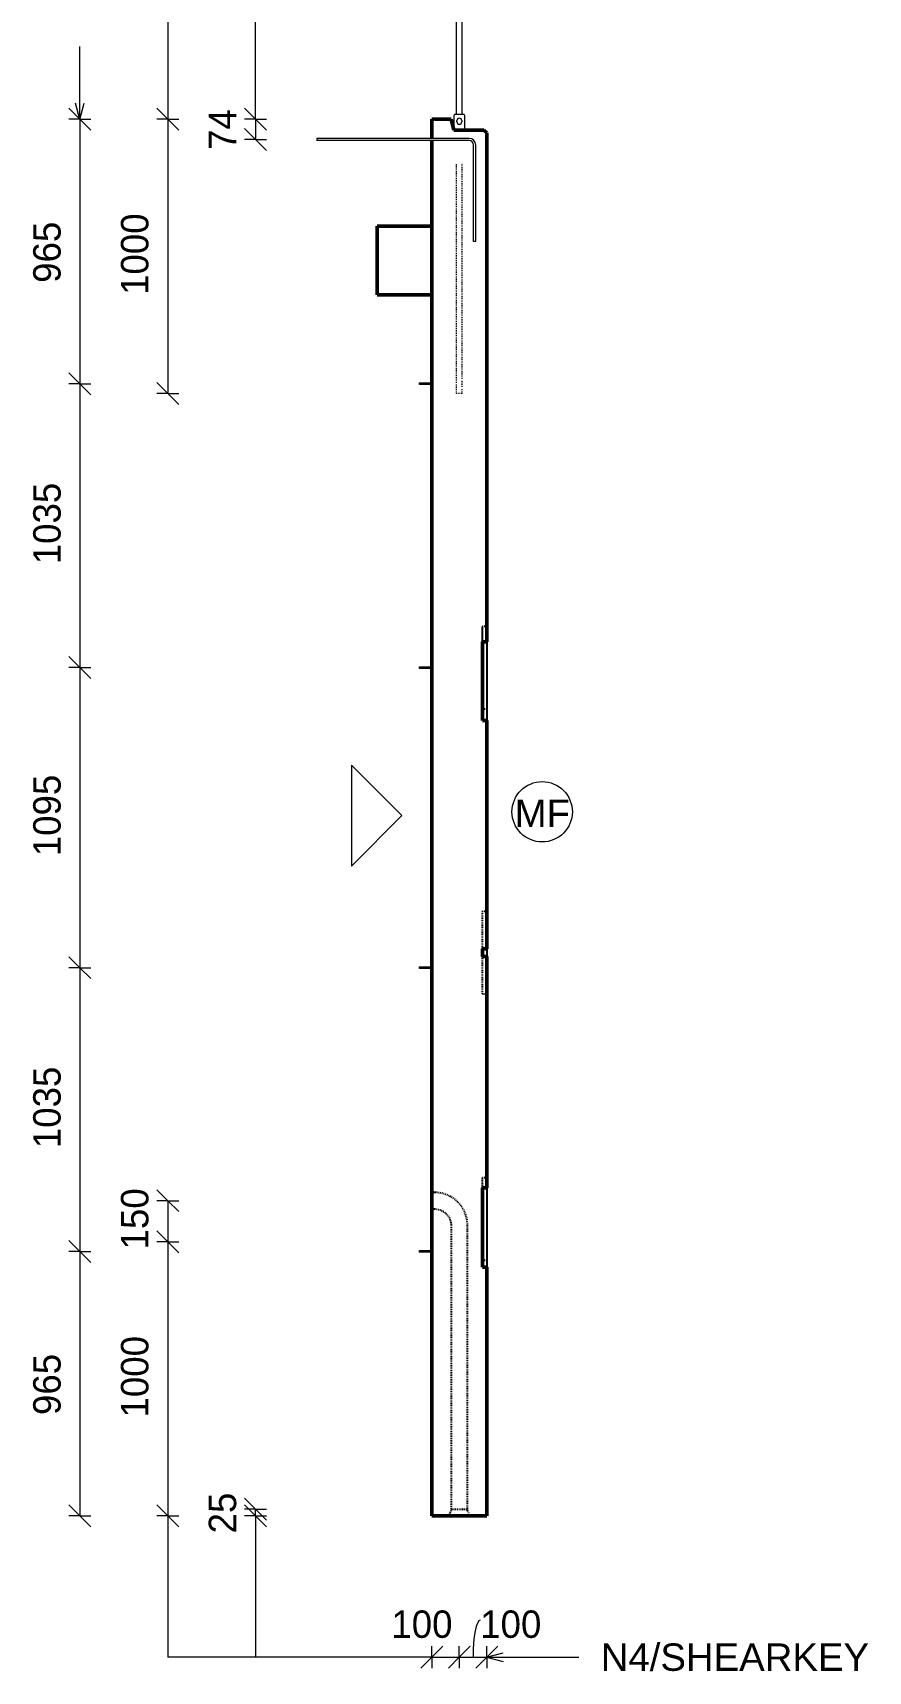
# Model space of a CAD drawing. Header units: millimetres. Extents: x -20451 to -7277, y -2190 to 7347.
# Drawn here: x -10322 to -7277, y -1961 to 4016 of the extents above; entities that cross this region are included whole.
import ezdxf

# ---------------------------------------------------------------- set-up
doc = ezdxf.new("R2010")
doc.units = ezdxf.units.MM
doc.linetypes.add('Dash', pattern=[6.36, 3.18, -3.18])
for name, color, linetype, lineweight in [('A-ANNO-DIMS', 211, 'Continuous', 9), ('A-ANNO-DIMS-40', 211, 'Continuous', 9), ('A-DETL-THIN', 151, 'Continuous', 18), ('A-GENM', 13, 'Continuous', 18), ('A-WALL', 113, 'Continuous', 25), ('A-WALL-HDLN', 110, 'Dash', 25), ('G-ANNO-TEXT', 231, 'Continuous', 9), ('S-BEAM', 12, 'Continuous', 18), ('S-RBAR', 171, 'Continuous', 18)]:
    doc.layers.add(name, color=color, linetype=linetype, lineweight=lineweight)
doc.styles.add('Arial_1', font='arial.ttf', dxfattribs={"height": 100})
doc.styles.add('Nirmala UI Semilight', font='NirmalaS.ttf', dxfattribs={"height": 100})
doc.dimstyles.new('Arrow_Filled_-_2_5_NI_UI', dxfattribs={"dimscale": 304.8, "dimtxt": 104.736395, "dimasz": 0.262467, "dimexe": 0.131234, "dimexo": 0.0625, "dimgap": 0.131234, "dimtad": 1, "dimdec": 0, "dimzin": 0, "dimdsep": 46, "dimtxsty": 'Nirmala UI Semilight', "dimblk1": 'OBLIQUE', "dimblk2": 'OBLIQUE', "dimsah": 1, "dimcen": 0.09, "dimazin": 0, "dimtfac": 1, "dimtdec": 4, "dimtix": 1, "dimtmove": 0, "dimatfit": 3, "dimfxl": 0.131234, "dimfxlon": 1, "dimtvp": 1, "dimtolj": 1, "dimtzin": 0, "dimarcsym": 2})
doc.dimstyles.new('Arrow_Filled_-_2_5_NI_UI_1', dxfattribs={"dimscale": 304.8, "dimtxt": 104.736395, "dimasz": 0.262467, "dimexe": 0.131234, "dimexo": 0.0625, "dimgap": 0.131234, "dimtad": 1, "dimdec": 0, "dimzin": 0, "dimdsep": 46, "dimtxsty": 'Nirmala UI Semilight', "dimblk1": 'OBLIQUE', "dimblk2": 'OBLIQUE', "dimsah": 1, "dimcen": 0.09, "dimazin": 0, "dimtfac": 1, "dimtdec": 4, "dimtix": 1, "dimtmove": 2, "dimatfit": 3, "dimfxl": 0.131234, "dimfxlon": 1, "dimtvp": 1, "dimtolj": 1, "dimtzin": 0, "dimarcsym": 2})
doc.dimstyles.new('Arrow_Filled_-_2_5_NI_UI_2', dxfattribs={"dimscale": 304.8, "dimtxt": 104.736395, "dimasz": 0.262467, "dimexe": 0.131234, "dimexo": 0.0625, "dimgap": 0.131234, "dimtad": 1, "dimdec": 0, "dimzin": 0, "dimdsep": 46, "dimtxsty": 'Nirmala UI Semilight', "dimblk1": 'OBLIQUE', "dimblk2": 'OBLIQUE', "dimsah": 1, "dimcen": 0.09, "dimazin": 0, "dimtfac": 1, "dimtdec": 4, "dimtix": 1, "dimtmove": 1, "dimatfit": 3, "dimfxl": 0.131234, "dimfxlon": 1, "dimtvp": 1, "dimtolj": 1, "dimtzin": 0, "dimarcsym": 2})

# ---------------------------------------------------------------- blocks, each defined once
blk = doc.blocks.new('M_Rectangular Corbel - M_Rectangular Corbel-1562977-Elevation Right')
at = {"layer": 'S-BEAM', "lineweight": 50}
for p, q in [((12913.8, 3310), (12713.8, 3310)), ((12713.8, 3310), (12713.8, 3060)), ((12913.8, 3060), (12913.8, 3310)), ((12713.8, 3060), (12913.8, 3060))]:
    blk.add_line(p, q, dxfattribs=at)
blk = doc.blocks.new('RR spread anchor face based - RR-SA-1_4-160-1726851-Elevation Right')
at = {"layer": 'A-GENM'}
for p, q in [((12868.8, 608), (12873.8, 608)), ((12868.8, 602), (12868.8, 608)), ((12873.8, 602), (12868.8, 602)), ((12873.8, 608), (12913.8, 608)), ((12873.8, 608), (12873.8, 602)), ((12913.8, 602), (12873.8, 602))]:
    blk.add_line(p, q, dxfattribs=at)
blk = doc.blocks.new('RR spread anchor face based - RR-SA-4_0-180-1726831-Elevation Right')
at = {"layer": 'A-GENM'}
for p, q in [((12996.3, 3717.2), (12993.8, 3712.2)), ((12993.8, 3712.2), (12993.8, 3661.2)), ((13031.3, 3717.2), (12996.3, 3717.2)), ((13033.8, 3712.2), (13031.3, 3717.2)), ((13033.8, 3660.5), (13033.8, 3712.2)), ((13004.8, 3690.9), (13004.8, 3694.9)), ((13022.8, 3694.9), (13022.8, 3690.9))]:
    blk.add_line(p, q, dxfattribs=at)
for centre, start, end in [((13013.8, 3694.9), 0, 180), ((13013.8, 3690.9), 180, 0)]:
    blk.add_arc(centre, 9, start, end, dxfattribs=at)
blk = doc.blocks.new('DIMBLOCK96-Elevation Right')
at = {"layer": 'A-ANNO-DIMS-40'}
for p, q in [((-9830.2, -245), (-9870.2, -205)), ((-9830.2, -245), (-9870.2, -245)), ((-9830.2, -245), (-9830.2, -395)), ((-9830.2, -245), (-9790.2, -285)), ((-9830.2, -245), (-9790.2, -245)), ((-9830.2, -395), (-9870.2, -355)), ((-9830.2, -395), (-9870.2, -395)), ((-9830.2, -395), (-9790.2, -435)), ((-9830.2, -395), (-9790.2, -395))]:
    blk.add_line(p, q, dxfattribs=at)
at = {"layer": 'A-ANNO-DIMS-40', "color": 0, "insert": (-10000.7, -422.8), "char_height": 100, "width": 246.797, "attachment_point": 1, "rotation": 90, "line_spacing_factor": 1.142579, "style": 'Nirmala UI Semilight'}
blk.add_mtext('150', dxfattribs=at)
blk = doc.blocks.new('_Oblique')
at = {"color": 0, "linetype": 'ByBlock', "lineweight": -2}
blk.add_line((-0.5, -0.5), (0.5, 0.5), dxfattribs=at)
blk = doc.blocks.new('DIMBLOCK97-Elevation Right')
at = {"layer": 'A-ANNO-DIMS-40'}
for p, q in [((-9830.2, -395), (-9870.2, -355)), ((-9830.2, -395), (-9870.2, -395)), ((-9830.2, -395), (-9830.2, -1395)), ((-9830.2, -395), (-9790.2, -435)), ((-9830.2, -395), (-9790.2, -395)), ((-9830.2, -1395), (-9870.2, -1355)), ((-9830.2, -1395), (-9870.2, -1395)), ((-9830.2, -1395), (-9790.2, -1435)), ((-9830.2, -1395), (-9790.2, -1395))]:
    blk.add_line(p, q, dxfattribs=at)
at = {"layer": 'A-ANNO-DIMS-40', "color": 0, "insert": (-10000.7, -1035.9), "char_height": 100, "width": 338.203, "attachment_point": 1, "rotation": 90, "line_spacing_factor": 1.142579, "style": 'Nirmala UI Semilight'}
blk.add_mtext('1000', dxfattribs=at)
blk = doc.blocks.new('DIMBLOCK98-Elevation Right')
at = {"layer": 'A-ANNO-DIMS-40'}
for p, q in [((-9510.2, -1370), (-9550.2, -1330)), ((-9510.2, -1395), (-9550.2, -1355)), ((-9510.2, -1370), (-9550.2, -1370)), ((-9510.2, -1395), (-9510.2, -1370)), ((-9510.2, -1370), (-9470.2, -1410)), ((-9510.2, -1370), (-9470.2, -1370)), ((-9510.2, -1395), (-9550.2, -1395)), ((-9510.2, -1395), (-9470.2, -1435)), ((-9510.2, -1395), (-9470.2, -1395))]:
    blk.add_line(p, q, dxfattribs=at)
at = {"layer": 'A-ANNO-DIMS-40', "color": 0, "insert": (-9680.7, -1458.7), "char_height": 100, "width": 182.813, "attachment_point": 1, "rotation": 90, "line_spacing_factor": 1.142579, "style": 'Nirmala UI Semilight'}
blk.add_mtext('25', dxfattribs=at)
blk = doc.blocks.new('DIMBLOCK99-Elevation Right')
at = {"layer": 'A-ANNO-DIMS-40'}
for p, q in [((-8867.2, -1910.2), (-8907.2, -1950.2)), ((-8867.2, -1910.2), (-8827.2, -1870.2)), ((-8867.2, -1910.2), (-8867.2, -1870.2)), ((-8867.2, -1910.2), (-8767.2, -1910.2)), ((-8867.2, -1910.2), (-8867.2, -1950.2)), ((-8767.2, -1910.2), (-8807.2, -1950.2)), ((-8767.2, -1910.2), (-8727.2, -1870.2)), ((-8767.2, -1910.2), (-8767.2, -1870.2)), ((-8767.2, -1910.2), (-8767.2, -1950.2))]:
    blk.add_line(p, q, dxfattribs=at)
at = {"layer": 'A-ANNO-DIMS-40', "color": 0, "insert": (-9015.1, -1739.7), "char_height": 100, "width": 246.797, "attachment_point": 1, "line_spacing_factor": 1.142579, "style": 'Nirmala UI Semilight'}
blk.add_mtext('100', dxfattribs=at)
blk = doc.blocks.new('DIMBLOCK100-Elevation Right')
at = {"layer": 'A-ANNO-DIMS-40'}
for p, q in [((-8767.2, -1910.2), (-8807.2, -1950.2)), ((-8767.2, -1910.2), (-8727.2, -1870.2)), ((-8767.2, -1910.2), (-8767.2, -1870.2)), ((-8767.2, -1910.2), (-8667.2, -1910.2)), ((-8767.2, -1910.2), (-8767.2, -1950.2)), ((-8667.2, -1910.2), (-8707.2, -1950.2)), ((-8667.2, -1910.2), (-8627.2, -1870.2)), ((-8667.2, -1910.2), (-8667.2, -1870.2)), ((-8667.2, -1910.2), (-8667.2, -1950.2))]:
    blk.add_line(p, q, dxfattribs=at)
blk.add_ellipse((-8691.2, -1910.2), major_axis=(0, 135.2), ratio=0.192658, start_param=0, end_param=1.570796, dxfattribs=at)
at = {"layer": 'A-ANNO-DIMS-40', "color": 0, "insert": (-8691.2, -1739.7), "char_height": 100, "width": 246.797, "attachment_point": 1, "line_spacing_factor": 1.142579, "style": 'Nirmala UI Semilight'}
blk.add_mtext('100', dxfattribs=at)
blk = doc.blocks.new('DIMBLOCK101-Elevation Right')
at = {"layer": 'A-ANNO-DIMS-40'}
for p, q in [((-10150.2, 3700), (-10190.2, 3740)), ((-10150.2, 3700), (-10190.2, 3700)), ((-10150.2, 3700), (-10150.2, 2735)), ((-10150.2, 3700), (-10110.2, 3660)), ((-10150.2, 3700), (-10110.2, 3700)), ((-10150.2, 2735), (-10190.2, 2775)), ((-10150.2, 2735), (-10190.2, 2735)), ((-10150.2, 2735), (-10110.2, 2695)), ((-10150.2, 2735), (-10110.2, 2735))]:
    blk.add_line(p, q, dxfattribs=at)
at = {"layer": 'A-ANNO-DIMS-40', "color": 0, "insert": (-10320.7, 3103.2), "char_height": 100, "width": 274.219, "attachment_point": 1, "rotation": 90, "line_spacing_factor": 1.142579, "style": 'Nirmala UI Semilight'}
blk.add_mtext('965', dxfattribs=at)
blk = doc.blocks.new('DIMBLOCK102-Elevation Right')
at = {"layer": 'A-ANNO-DIMS-40'}
for p, q in [((-10150.2, 2735), (-10190.2, 2775)), ((-10150.2, 2735), (-10190.2, 2735)), ((-10150.2, 2735), (-10150.2, 1700)), ((-10150.2, 2735), (-10110.2, 2695)), ((-10150.2, 2735), (-10110.2, 2735)), ((-10150.2, 1700), (-10190.2, 1740)), ((-10150.2, 1700), (-10190.2, 1700)), ((-10150.2, 1700), (-10110.2, 1660)), ((-10150.2, 1700), (-10110.2, 1700))]:
    blk.add_line(p, q, dxfattribs=at)
at = {"layer": 'A-ANNO-DIMS-40', "color": 0, "insert": (-10320.7, 2076.6), "char_height": 100, "width": 338.203, "attachment_point": 1, "rotation": 90, "line_spacing_factor": 1.142579, "style": 'Nirmala UI Semilight'}
blk.add_mtext('1035', dxfattribs=at)
blk = doc.blocks.new('DIMBLOCK103-Elevation Right')
at = {"layer": 'A-ANNO-DIMS-40'}
for p, q in [((-10150.2, 1700), (-10190.2, 1740)), ((-10150.2, 1700), (-10190.2, 1700)), ((-10150.2, 1700), (-10150.2, 605)), ((-10150.2, 1700), (-10110.2, 1660)), ((-10150.2, 1700), (-10110.2, 1700)), ((-10150.2, 605), (-10190.2, 645)), ((-10150.2, 605), (-10190.2, 605)), ((-10150.2, 605), (-10110.2, 565)), ((-10150.2, 605), (-10110.2, 605))]:
    blk.add_line(p, q, dxfattribs=at)
at = {"layer": 'A-ANNO-DIMS-40', "color": 0, "insert": (-10320.7, 1011.6), "char_height": 100, "width": 338.203, "attachment_point": 1, "rotation": 90, "line_spacing_factor": 1.142579, "style": 'Nirmala UI Semilight'}
blk.add_mtext('1095', dxfattribs=at)
blk = doc.blocks.new('DIMBLOCK104-Elevation Right')
at = {"layer": 'A-ANNO-DIMS-40'}
for p, q in [((-10150.2, 605), (-10190.2, 645)), ((-10150.2, 605), (-10190.2, 605)), ((-10150.2, 605), (-10150.2, -430)), ((-10150.2, 605), (-10110.2, 565)), ((-10150.2, 605), (-10110.2, 605)), ((-10150.2, -430), (-10190.2, -390)), ((-10150.2, -430), (-10190.2, -430)), ((-10150.2, -430), (-10110.2, -470)), ((-10150.2, -430), (-10110.2, -430))]:
    blk.add_line(p, q, dxfattribs=at)
at = {"layer": 'A-ANNO-DIMS-40', "color": 0, "insert": (-10320.7, -53.4), "char_height": 100, "width": 338.203, "attachment_point": 1, "rotation": 90, "line_spacing_factor": 1.142579, "style": 'Nirmala UI Semilight'}
blk.add_mtext('1035', dxfattribs=at)
blk = doc.blocks.new('DIMBLOCK105-Elevation Right')
at = {"layer": 'A-ANNO-DIMS-40'}
for p, q in [((-10150.2, -430), (-10190.2, -390)), ((-10150.2, -430), (-10190.2, -430)), ((-10150.2, -430), (-10150.2, -1395)), ((-10150.2, -430), (-10110.2, -470)), ((-10150.2, -430), (-10110.2, -430)), ((-10150.2, -1395), (-10190.2, -1355)), ((-10150.2, -1395), (-10190.2, -1395)), ((-10150.2, -1395), (-10110.2, -1435)), ((-10150.2, -1395), (-10110.2, -1395))]:
    blk.add_line(p, q, dxfattribs=at)
at = {"layer": 'A-ANNO-DIMS-40', "color": 0, "insert": (-10320.7, -1026.8), "char_height": 100, "width": 274.219, "attachment_point": 1, "rotation": 90, "line_spacing_factor": 1.142579, "style": 'Nirmala UI Semilight'}
blk.add_mtext('965', dxfattribs=at)
blk = doc.blocks.new('DIMBLOCK108-Elevation Right')
at = {"layer": 'A-ANNO-DIMS-40'}
for p, q in [((-9830.2, 4720), (-9870.2, 4760)), ((-9830.2, 4720), (-9870.2, 4720)), ((-9830.2, 4720), (-9830.2, 3700)), ((-9830.2, 4720), (-9790.2, 4680)), ((-9830.2, 4720), (-9790.2, 4720)), ((-9830.2, 3700), (-9870.2, 3740)), ((-9830.2, 3700), (-9870.2, 3700)), ((-9830.2, 3700), (-9790.2, 3660)), ((-9830.2, 3700), (-9790.2, 3700))]:
    blk.add_line(p, q, dxfattribs=at)
at = {"layer": 'A-ANNO-DIMS-40', "color": 0, "insert": (-10000.7, 4069.1), "char_height": 100, "width": 338.203, "attachment_point": 1, "rotation": 90, "line_spacing_factor": 1.142579, "style": 'Nirmala UI Semilight'}
blk.add_mtext('1020', dxfattribs=at)
blk = doc.blocks.new('DIMBLOCK109-Elevation Right')
at = {"layer": 'A-ANNO-DIMS-40'}
for p, q in [((-9830.2, 3700), (-9870.2, 3740)), ((-9830.2, 3700), (-9870.2, 3700)), ((-9830.2, 3700), (-9830.2, 2700)), ((-9830.2, 3700), (-9790.2, 3660)), ((-9830.2, 3700), (-9790.2, 3700)), ((-9830.2, 2700), (-9870.2, 2740)), ((-9830.2, 2700), (-9870.2, 2700)), ((-9830.2, 2700), (-9790.2, 2660)), ((-9830.2, 2700), (-9790.2, 2700))]:
    blk.add_line(p, q, dxfattribs=at)
at = {"layer": 'A-ANNO-DIMS-40', "color": 0, "insert": (-10000.7, 3059.1), "char_height": 100, "width": 338.203, "attachment_point": 1, "rotation": 90, "line_spacing_factor": 1.142579, "style": 'Nirmala UI Semilight'}
blk.add_mtext('1000', dxfattribs=at)
blk = doc.blocks.new('DIMBLOCK110-Elevation Right')
at = {"layer": 'A-ANNO-DIMS-40'}
for p, q in [((-9510.2, 3700), (-9550.2, 3740)), ((-9510.2, 3700), (-9550.2, 3700)), ((-9510.2, 3626), (-9550.2, 3666)), ((-9510.2, 3700), (-9510.2, 3626)), ((-9510.2, 3700), (-9470.2, 3660)), ((-9510.2, 3700), (-9470.2, 3700)), ((-9510.2, 3626), (-9550.2, 3626)), ((-9510.2, 3626), (-9470.2, 3586)), ((-9510.2, 3626), (-9470.2, 3626))]:
    blk.add_line(p, q, dxfattribs=at)
at = {"layer": 'A-ANNO-DIMS-40', "color": 0, "insert": (-9680.7, 3587.8), "char_height": 100, "width": 180.527, "attachment_point": 1, "rotation": 90, "line_spacing_factor": 1.142579, "style": 'Nirmala UI Semilight'}
blk.add_mtext('74', dxfattribs=at)

msp = doc.modelspace()

# ---------------------------------------------------------------- linework, layer by layer
at = {"layer": 'A-DETL-THIN'}
for p, q in [((-9510.2, 3700), (-9510.2, 5085.2)), ((-9160.5, 1343.4), (-9160.5, 975.7)), ((-8976.6, 1159.6), (-9160.5, 1343.4)), ((-9160.5, 975.7), (-8976.6, 1159.6)), ((-9830.2, -1395), (-9830.2, -1910.2)), ((-9510.2, -1395), (-9510.2, -1910.2)), ((-8867.2, -1910.2), (-9830.2, -1910.2))]:
    msp.add_line(p, q, dxfattribs=at)
msp.add_circle((-8465.2, 1173.7), 110, dxfattribs=at)
at = {"layer": 'A-WALL', "lineweight": 50}
for p, q in [((-8867.2, 3700), (-8867.2, 3630)), ((-8797, 3700), (-8867.2, 3700)), ((-8787.1, 3660.5), (-8797, 3700)), ((-8677.3, 3660.5), (-8787.1, 3660.5)), ((-8667.2, 3650.4), (-8677.3, 3660.5)), ((-8667.2, 1794.2), (-8667.2, 3650.4)), ((-8867.2, 3622), (-8867.2, -1395)), ((-8682.2, 1507.1), (-8682.2, 1794.2)), ((-8682.2, 1794.2), (-8667.2, 1794.2)), ((-8667.2, 1507.1), (-8682.2, 1507.1)), ((-8667.2, 674), (-8667.2, 1507.1)), ((-8682.2, 646), (-8682.2, 674)), ((-8682.2, 674), (-8667.2, 674)), ((-8667.2, 646), (-8682.2, 646)), ((-8667.2, -197.7), (-8667.2, 646)), ((-8682.2, -487), (-8682.2, -197.7)), ((-8682.2, -197.7), (-8667.2, -197.7)), ((-8667.2, -487), (-8682.2, -487)), ((-8667.2, -1395), (-8667.2, -487)), ((-8867.2, -1395), (-8667.2, -1395))]:
    msp.add_line(p, q, dxfattribs=at)
at = {"layer": 'A-WALL'}
for p, q in [((-8667.2, 1794.2), (-8667.2, 1507.1)), ((-8667.2, 674), (-8667.2, 646)), ((-8667.2, -197.7), (-8667.2, -487))]:
    msp.add_line(p, q, dxfattribs=at)
at = {"layer": 'A-WALL-HDLN'}
for p, q in [((-8667.3, 1849.2), (-8682.2, 1849.2)), ((-8682.2, 1795), (-8682.2, 1849.2)), ((-8682.2, 1791.1), (-8682.2, 1845.9)), ((-8682.2, 1549.2), (-8667.2, 1549.2)), ((-8667.2, 810), (-8682.2, 810)), ((-8682.2, 674), (-8682.2, 810)), ((-8682.2, 510), (-8682.2, 646)), ((-8682.2, 510), (-8667.2, 510)), ((-8667.3, -161.9), (-8682.2, -161.9)), ((-8682.2, -196.8), (-8682.2, -161.9)), ((-8682.2, -203.8), (-8682.2, -165.2)), ((-8857.2, -215), (-8867.2, -215)), ((-8867.2, -275), (-8857.2, -275)), ((-8797.2, -335), (-8797.2, -1376.3)), ((-8737.2, -1376.3), (-8737.2, -335)), ((-8682.2, -461.9), (-8667.2, -461.9)), ((-8794.7, -1370), (-8739.7, -1370)), ((-8804.7, -1395), (-8797.3, -1376.3)), ((-8737.2, -1376.3), (-8729.8, -1395))]:
    msp.add_line(p, q, dxfattribs=at)
at = {"layer": 'A-WALL-HDLN', "flags": 128}
for points in [[(-8737.2, -335), (-8737.3, -330.2), (-8737.6, -325.4), (-8738.1, -320.6), (-8738.8, -315.9), (-8739.6, -311.2), (-8740.7, -306.5), (-8741.9, -301.8), (-8743.3, -297.3), (-8744.9, -292.7), (-8746.7, -288.3), (-8748.7, -283.9), (-8750.8, -279.6), (-8753.1, -275.4), (-8755.6, -271.3), (-8758.2, -267.2), (-8761, -263.3), (-8763.9, -259.5), (-8767, -255.9), (-8770.3, -252.3), (-8773.6, -248.9), (-8777.1, -245.6), (-8780.8, -242.5), (-8784.5, -239.5), (-8788.4, -236.7), (-8792.4, -234), (-8796.5, -231.5), (-8800.7, -229.2), (-8805, -227), (-8809.3, -225), (-8813.8, -223.2), (-8818.3, -221.5), (-8822.8, -220), (-8827.5, -218.8), (-8832.1, -217.7), (-8836.8, -216.7), (-8841.6, -216), (-8846.4, -215.5), (-8851.1, -215.2), (-8855.9, -215), (-8857.2, -215)], [(-8857.2, -275), (-8854.8, -275), (-8852.4, -275.2), (-8850.1, -275.4), (-8847.7, -275.8), (-8845.3, -276.2), (-8843, -276.7), (-8840.7, -277.3), (-8838.4, -278), (-8836.1, -278.8), (-8833.9, -279.7), (-8831.7, -280.7), (-8829.5, -281.8), (-8827.4, -282.9), (-8825.4, -284.2), (-8823.4, -285.5), (-8821.4, -286.9), (-8819.5, -288.3), (-8817.7, -289.9), (-8815.9, -291.5), (-8814.2, -293.2), (-8812.6, -295), (-8811, -296.8), (-8809.5, -298.7), (-8808.1, -300.6), (-8806.7, -302.6), (-8805.5, -304.6), (-8804.3, -306.7), (-8803.2, -308.9), (-8802.2, -311), (-8801.3, -313.3), (-8800.5, -315.5), (-8799.8, -317.8), (-8799.1, -320.1), (-8798.6, -322.4), (-8798.1, -324.8), (-8797.7, -327.2), (-8797.5, -329.6), (-8797.3, -332), (-8797.2, -334.4), (-8797.2, -335)], [(-8794.7, -1370), (-8795.8, -1372.7), (-8796.6, -1374.7), (-8797.1, -1375.9), (-8797.2, -1376.2)], [(-8737.3, -1376.2), (-8737.4, -1375.9), (-8737.9, -1374.7), (-8738.7, -1372.7), (-8739.7, -1370)]]:
    msp.add_lwpolyline(points, dxfattribs=at)
at = {"layer": 'G-ANNO-TEXT', "color": 7}
for p, q in [((-10150.4, 3699.3), (-10150.4, 3965.6)), ((-10150.4, 3699.3), (-10166.5, 3759.3)), ((-10150.4, 3699.3), (-10134.3, 3759.3)), ((-8667.9, -1910), (-8607.9, -1893.9)), ((-8667.9, -1910), (-8607.9, -1926.1)), ((-8667.9, -1910), (-8331.6, -1910))]:
    msp.add_line(p, q, dxfattribs=at)
at = {"layer": 'S-RBAR'}
for p, q in [((-8777.2, 3717.2), (-8777.2, 4720)), ((-8757.2, 3717.2), (-8757.2, 4720)), ((-8731.2, 3630), (-9287.2, 3630)), ((-9287.2, 3630), (-9287.2, 3622)), ((-8731.2, 3622), (-9287.2, 3622)), ((-8715.2, 3254), (-8715.2, 3606)), ((-8707.2, 3254), (-8707.2, 3606)), ((-8707.2, 3254), (-8715.2, 3254))]:
    msp.add_line(p, q, dxfattribs=at)
at = {"layer": 'S-RBAR', "linetype": 'Dash'}
for p, q in [((-8777.2, 2738), (-8777.2, 3537.2)), ((-8757.2, 2752.5), (-8757.2, 3537.2)), ((-8777.2, 2700), (-8777.2, 2732)), ((-8757.2, 2700), (-8777.2, 2700)), ((-8757.2, 2723.5), (-8757.2, 2746.5)), ((-8757.2, 2700), (-8757.2, 2717.5))]:
    msp.add_line(p, q, dxfattribs=at)
at = {"layer": 'S-RBAR'}
for radius in [24, 16]:
    msp.add_arc((-8731.2, 3606), radius, 0, 90, dxfattribs=at)

# ---------------------------------------------------------------- block references
at = {"layer": 'A-GENM'}
for name, p in [('RR spread anchor face based - RR-SA-4_0-180-1726831-Elevation Right', (-21781, 0)), ('RR spread anchor face based - RR-SA-1_4-160-1726851-Elevation Right', (-21781, 2130)), ('RR spread anchor face based - RR-SA-1_4-160-1726851-Elevation Right', (-21781, 1095)), ('RR spread anchor face based - RR-SA-1_4-160-1726851-Elevation Right', (-21781, 0)), ('RR spread anchor face based - RR-SA-1_4-160-1726851-Elevation Right', (-21781, -1035))]:
    msp.add_blockref(name, p, dxfattribs=at)
at = {"layer": 'S-BEAM'}
msp.add_blockref('M_Rectangular Corbel - M_Rectangular Corbel-1562977-Elevation Right', (-21781, 0), dxfattribs=at)

# ---------------------------------------------------------------- texts
at = {"layer": 'G-ANNO-TEXT', "color": 7, "char_height": 100, "attachment_point": 1, "style": 'Arial_1'}
for s, insert, width in [('MF', (-8565.5, 1218.4), 240.506), ('N4/SHEARKEY', (-8251.6, -1860), 1180.084)]:
    msp.add_mtext(s, dxfattribs=dict(at, insert=insert, width=width))

# ---------------------------------------------------------------- dimensions: what is measured, and where the dimension line sits
at = {"layer": 'A-ANNO-DIMS'}
for base, p1, p2, override, picture, middle in [((-9830.2, 3700), (-9790.2, 4720), (-9790.2, 3700), {"dimpost": '<>', "dimfxl": 1020}, 'DIMBLOCK108-Elevation Right', (-9922.2, 4210)), ((-9510.2, 3626), (-9470.2, 3700), (-9470.2, 3626), {"dimpost": '<>', "dimfxl": 74}, 'DIMBLOCK110-Elevation Right', (-9600.2, 3663)), ((-10150.2, 2735), (-10110.2, 3700), (-10110.2, 2735), {"dimpost": '<>', "dimfxl": 965}, 'DIMBLOCK101-Elevation Right', (-10241.9, 3217.5)), ((-9830.2, 2700), (-9790.2, 3700), (-9790.2, 2700), {"dimpost": '<>', "dimfxl": 1000}, 'DIMBLOCK109-Elevation Right', (-9922.2, 3200)), ((-10150.2, 1700), (-10110.2, 2735), (-10110.2, 1700), {"dimpost": '<>', "dimfxl": 1035}, 'DIMBLOCK102-Elevation Right', (-10242.2, 2217.5)), ((-10150.2, 605), (-10110.2, 1700), (-10110.2, 605), {"dimpost": '<>', "dimfxl": 1095}, 'DIMBLOCK103-Elevation Right', (-10242.2, 1152.5)), ((-10150.2, -430), (-10110.2, 605), (-10110.2, -430), {"dimpost": '<>', "dimfxl": 1035}, 'DIMBLOCK104-Elevation Right', (-10242.2, 87.5)), ((-9830.2, -395), (-9790.2, -245), (-9790.2, -395), {"dimpost": '<>', "dimfxl": 150}, 'DIMBLOCK96-Elevation Right', (-9922.2, -320)), ((-9830.2, -1395), (-9790.2, -395), (-9790.2, -1395), {"dimpost": '<>', "dimfxl": 1000}, 'DIMBLOCK97-Elevation Right', (-9922.2, -895)), ((-10150.2, -1395), (-10110.2, -430), (-10110.2, -1395), {"dimpost": '<>', "dimfxl": 965}, 'DIMBLOCK105-Elevation Right', (-10241.9, -912.5)), ((-9510.2, -1370), (-9470.2, -1395), (-9470.2, -1370), {"dimpost": '<>', "dimfxl": 25}, 'DIMBLOCK98-Elevation Right', (-9601.9, -1382.5))]:
    dim = msp.add_linear_dim(base=base, p1=p1, p2=p2, angle=90, dimstyle='Arrow_Filled_-_2_5_NI_UI', override=override, dxfattribs=at)
    dim.commit()
    dim.dimension.update_dxf_attribs({"geometry": picture, "text_midpoint": middle})
for base, p1, p2, dimstyle, picture, middle in [((-8767.2, -1910.2), (-8867.2, -1870.2), (-8767.2, -1870.2), 'Arrow_Filled_-_2_5_NI_UI_1', 'DIMBLOCK99-Elevation Right', (-8891.7, -1806.4)), ((-8667.2, -1910.2), (-8767.2, -1870.2), (-8667.2, -1870.2), 'Arrow_Filled_-_2_5_NI_UI_2', 'DIMBLOCK100-Elevation Right', (-8567.8, -1806.4))]:
    dim = msp.add_linear_dim(base=base, p1=p1, p2=p2, dimstyle=dimstyle, override={"dimpost": '<>', "dimfxl": 100}, dxfattribs=at)
    dim.commit()
    dim.dimension.update_dxf_attribs({"geometry": picture, "text_midpoint": middle, "dimtype": 160})

doc.saveas('drawing.dxf')
